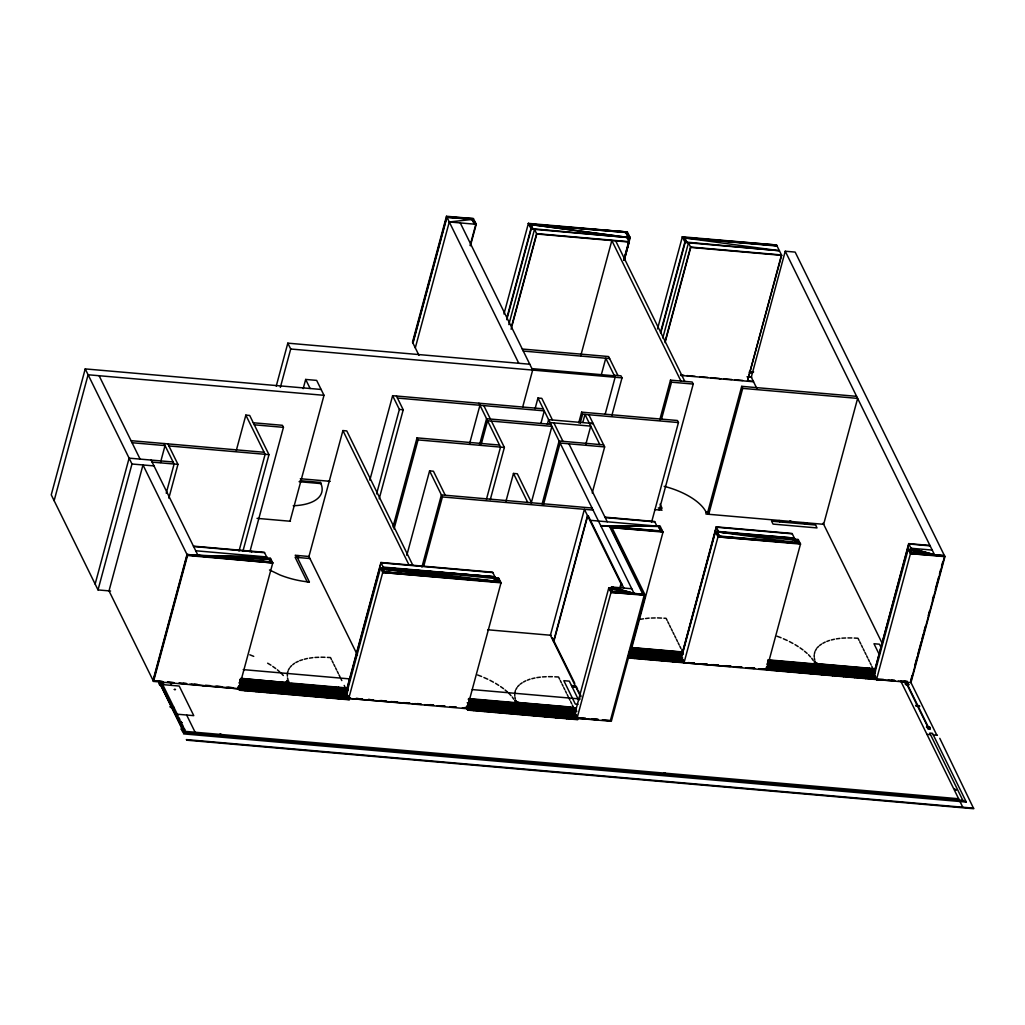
<?xml version="1.0" encoding="UTF-8"?>
<svg xmlns="http://www.w3.org/2000/svg" width="1025" height="1025" viewBox="0 0 1025 1025"><rect width="100%" height="100%" fill="white"/><g stroke="black" fill="none" stroke-linecap="round" stroke-linejoin="round"><path stroke-width="1.5" d="M814.183 654.873L814.234 656.923M514.973 692.464L515.408 690.53M814.439 653.719L814.862 651.785M514.717 693.618L514.781 695.668M321.12 389.462L85.229 368.91L51.25 494.832L98.016 589.913L110.585 591.015M54.133 500.687L88.099 374.766L324.002 395.317L290.024 521.225M95.133 584.071L129.112 458.149L173.097 461.98M98.016 589.913L131.982 464.005L85.229 368.91M160.489 462.493L165.038 445.593L132.046 442.723M166.229 493.204L174.109 464.03L164.038 443.556M168.843 498.15L177.953 464.363L167.882 443.889M153.032 680.395L187.011 554.487L270.318 561.751L272.752 562.943L238.774 688.851L153.545 681.42L109.009 590.874L142.987 464.966L187.511 555.512L153.545 681.42M151.111 460.071L198.017 555.447L264.988 557.318L266.423 558.638L269.716 558.92L271.356 562.251L187.229 554.922L153.25 680.843L162.757 681.728M236.314 450.423L245.846 415.112L249.69 415.445L268.973 454.652L242.874 551.386M276.225 386.156L287.82 343.157L529.771 364.234M280.35 387.399L290.703 349.012L287.82 343.157M239.017 551.053L265.116 454.318L245.846 415.112M249.882 551.732L283.438 427.348L282.426 425.298L253.29 422.761M303.182 388.654L305.668 379.442L316.661 380.39L324.002 395.317M357.443 655.103L308.948 556.485L342.914 430.564L346.77 430.91L412.832 565.249M369.82 480.148L392.613 395.688L543.276 408.821M470.424 245.808L476.228 224.308L473.422 218.607L446.477 216.262L412.498 342.171L418.969 355.329M412.793 342.76L446.759 216.839L473.422 218.607L472 219.465L449.283 221.964L415.304 347.872M412.998 343.196L446.977 217.287L472.602 219.094L475.959 223.77L470.155 245.27M376.585 493.896L399.378 409.449L392.613 395.688M379.186 498.842L403.222 409.782L396.457 396.022M348.052 695.937L346.54 693.925L380.506 568.017L382.94 569.208L386.233 569.49L385.413 567.812L497.996 578.805L501.02 582.828L498.598 581.636L386.233 569.49L380.506 568.017L382.722 572.514L348.756 698.435L467.054 708.736L501.02 582.828L498.803 578.318L495.511 578.023L492.653 572.206L380.941 562.482L346.975 688.39L348.18 690.85M347.155 688.774L381.133 562.853L492.833 572.591M392.998 526.927L417.034 437.867L499.521 445.055M394.01 528.977L418.046 439.917L417.034 437.867M406.797 555.332L429.59 470.885L433.434 471.218L445.247 495.242M421.928 567.068L441.403 494.908L592.066 508.028M423.761 566.056L442.403 496.946L429.59 470.885M503.954 313.996L528.4 223.399L627.377 232.022L630.183 237.723L624.392 259.222M469.591 443.646L479.943 405.259M506.914 317.622L530.95 228.562L532.872 228.729L530.835 224.59L528.4 223.399L531.206 229.1L506.76 319.697M508.823 324.592L534.512 229.382L536.78 234.007L511.091 329.217M479.521 444.824L486.567 418.713L550.899 424.324M511.731 325.758L536.6 233.636L628.978 241.682L624.007 260.107M481.353 443.799L487.58 420.762L551.911 426.374L531.193 503.147M486.439 499.303L500.52 447.105L478.944 403.209M490.283 499.636L504.377 447.438L491.423 421.108M522.712 406.938L532.654 370.089L460.276 222.925M506.017 501.071L513.474 473.435L517.317 473.768L531.578 502.762M535.063 408.757L537.958 398.007L541.815 398.353L552.449 419.981M540.969 423.146L544.288 410.871L397.469 398.072M547.363 424.248L548.606 419.648L593.142 423.517M580.765 355.713L611.835 240.555L680.933 381.044M542.123 503.954L559.099 441.006L603.648 444.876M543.545 504.467L560.111 443.043L604.648 446.926L592.219 492.999M578.715 422.902L581.623 412.153L677.448 420.506L678.447 422.556L651.528 522.366M623.712 260.209L629.504 238.722M580.137 423.415L582.623 414.202L581.623 412.153M624.187 260.478L629.158 242.054L626.89 237.441M582.905 422.082L584.967 414.407L599.792 444.542M601.227 375.15L605.775 358.25L615.128 377.264L605.186 414.126M585.762 444.542L590.733 426.118L550.041 422.569M611.643 416.252L622.008 377.866L620.996 375.816L614.129 375.227M587.492 515.639L553.526 641.548L554.23 641.612M553.705 641.932L587.684 516.023L588.388 516.087L587.684 516.023M657.512 328.935L682.368 236.801L776.578 245.013L781.665 255.34L747.507 380.877L753.375 381.39M660.472 332.561L684.905 241.977L686.84 242.143L684.803 237.992L682.368 236.801L685.174 242.515L660.728 333.112M662.791 338.007L688.48 242.797L690.748 247.422L665.058 342.619M665.289 340.71L690.568 247.038L781.473 254.956L747.917 379.34M608.786 587.902L611.81 591.912L642.867 594.192L612.425 591.54L611.002 592.399L643.905 594.705L611.81 591.912L610.17 588.581L612.079 588.183L611.489 586.979L634.065 593.437L611.22 589.093L608.786 587.902L611.002 592.399L577.024 718.32L577.844 717.82L574.807 713.81L608.786 587.902L634.065 593.437L537.958 398.007M659.716 420.058L670.491 380.134L692.208 382.03L693.22 384.067L659.242 509.989M661.548 419.033L671.49 382.184L670.491 380.134M619.741 588.363L620.983 583.75L584.391 509.322L550.412 635.231L580.765 696.962M620.458 588.414L621.701 583.814L620.983 583.75M610.221 721.203L644.187 595.294L610.592 526.978M611.976 527.657L645.289 595.384L611.323 721.305L577.024 718.32L597.396 719.742M756.911 388.603L751.287 377.149L785.252 251.228L795.157 252.086L944.935 556.665L910.969 682.573L629.043 658.012L663.008 532.103L660.202 526.402L590.477 520.328M741.703 386.335L707.724 512.244L708.736 514.294L742.702 388.385L741.703 386.335L856.618 396.342M766.508 669.991L800.487 544.083L798.27 539.573L794.964 539.291L792.107 533.461L716.219 526.85L681.215 657.102L683.163 659.985M682.432 653.143L716.411 527.234L792.287 533.846M730.133 666.506L684.021 662.803L718 536.895L715.194 531.193L794.375 538.087L792.722 538.458L793.542 540.137L800.487 544.083L797.45 540.06L794.157 539.778L792.722 538.458M929.957 545.467L908.675 543.622L874.889 669.914L908.868 543.993L930.149 545.851M893.582 680.779L876.49 679.575L874.274 675.065L908.24 549.157L934.531 554.781L785.252 251.228M883.614 679.549L876.49 679.575L910.456 553.654L908.24 549.157L910.674 550.348L934.531 554.781L910.956 548.247L932.238 550.092M910.879 680.011L912.122 675.411M915.017 664.661L917.093 656.987M917.913 653.912L921.232 641.624M922.064 638.562L923.307 633.95M924.127 630.875L925.37 626.275M928.278 615.525L929.521 610.913M932.417 600.163L933.66 595.563M935.312 589.413L938.631 577.139M939.464 574.064L940.707 569.452M941.539 566.389L942.782 561.777M944.23 557.613L910.674 681.997L936.863 735.233M287.461 672.951L288.038 671.067M288.397 669.927L289.473 668.197M515.921 689.453L516.946 687.698M815.375 650.708L816.4 648.953M290.216 667.185L291.6 665.558M520.175 684.188L522.148 682.817M819.628 645.442L821.614 644.072M517.599 686.647L519.201 685.11M817.053 647.903L818.668 646.365M292.714 664.7L294.572 663.265M187.011 554.487L271.356 562.251L269.114 559.291L265.808 558.997L264.988 557.318L266.641 556.947L198.017 555.447L269.114 559.291L270.536 558.433L272.752 562.943L187.511 555.512M350.166 697.577L348.756 698.435L408.783 703.368M198.017 555.447L265.808 558.997L267.23 558.138L270.536 558.433L266.423 558.638L265.808 557.395L267.23 558.138L264.373 552.321L193.43 546.146M501.02 582.828L382.722 572.514L384.144 571.655L498.598 581.636L497.394 579.176L494.088 578.882L493.256 577.203L494.921 576.832L383.222 567.094M718 536.895L719.422 536.037L798.052 542.891L796.848 540.431L717.385 531.898L719.422 536.037L716.565 531.821L718.807 536.408L799.09 543.404L797.45 540.06L793.542 540.137L794.964 539.291L793.542 538.535L794.157 539.778L798.27 539.573L796.848 540.431L799.09 543.404L718 536.895L800.487 544.083M523.442 682.035L525.748 680.818M944.935 556.665L910.456 553.654L911.878 552.808L944.435 555.64L911.276 553.167L908.24 549.157M822.896 643.29L825.215 642.073M295.853 662.496L298.288 661.343M299.748 660.651L302.58 659.728M826.803 641.458L829.456 640.433M527.35 680.203L530.002 679.178M304.361 659.229L307.41 658.46M640.177 619.343L643.521 618.793M531.847 678.717L534.935 677.986M831.301 639.972L834.401 639.241M600.752 525.697L660.202 526.402L600.752 525.697L660.587 530.912L663.008 532.103L659.37 526.85L661.625 531.424L610.887 527.567L663.008 532.103M309.447 658.165L312.843 657.653M536.869 677.602L540.354 677.166M645.609 618.536L649.107 618.113M841.909 638.165L845.651 637.986M836.323 638.857L839.821 638.421M542.456 676.91L546.184 676.731M380.941 562.482L383.811 568.298L381.902 568.696L384.144 571.655L382.94 569.208L385.195 568.977L384.58 567.735L386.233 569.49M910.674 550.348L912.929 550.118L912.314 548.875L913.967 550.63L910.674 550.348L911.878 552.808L909.623 549.836L911.545 549.438L908.675 543.622M611.22 589.093L613.475 588.863L612.86 587.62L614.513 589.375L611.22 589.093L612.425 591.54L610.17 588.581L613.475 588.863L611.758 587.53L634.065 593.437M329.678 481.455L328.461 481.173L329.486 481.071M314.995 657.448L318.749 657.294M321.004 657.192L324.963 657.294M651.387 618.049L655.193 617.934M847.931 637.922L851.826 637.947M548.477 676.667L552.373 676.692M265.808 558.997L269.716 558.92L272.752 562.943L187.229 554.922M327.385 657.409L330.486 657.55L331.459 659.523M657.486 617.883L661.522 618.088M663.944 618.203L666.096 618.318L667.134 620.433M854.261 638.062L858.002 638.255L859.091 640.446M554.794 676.808L558.548 677L559.624 679.191M449.283 221.964L476.228 224.308M602.098 720.075L609.926 720.626L602.751 719.998M910.456 553.654L944.653 556.075L911.276 553.167L909.623 549.836L912.929 550.118L911.212 548.785L913.147 548.952L934.531 554.781M898.246 681.113L906.01 681.663M580.944 718.051L585.608 718.397M594.923 719.089L598.023 719.307M891.507 680.139L894.671 680.369M904.14 681.087L907.304 681.317M794.375 538.087L715.463 531.732L681.484 657.64L682.586 657.743M733.323 666.762L741.267 667.403M746.046 667.775L753.99 668.415M765.124 669.312L758.756 668.8L765.124 669.312L764.086 668.8M776.578 245.013L683.765 237.493L686.007 242.067L682.368 236.801M382.722 572.514L499.636 582.136L497.996 578.805L494.088 578.882L498.598 581.636L383.542 572.027L380.506 568.017M689.594 662.701L694.348 663.098M702.266 663.739L707.032 664.136M713.362 664.648L718.115 665.046M726.046 665.686L730.799 666.083M738.717 666.724L741.895 666.98M751.402 667.762L754.567 668.018M411.947 703.637L421.429 704.418M424.581 704.675L432.486 705.328M437.227 705.712L445.119 706.366M449.86 706.75L456.189 707.276M685.174 242.515L779.384 250.715L684.803 237.992L776.873 245.603L683.765 237.493L686.84 242.143M493.256 577.203L494.703 578.523L498.803 578.318L497.394 579.176L499.636 582.136L383.542 572.027L381.902 568.696L385.195 568.977L383.478 567.645L494.921 576.832L385.413 567.812L498.598 581.636L382.94 569.208M357.443 698.602L362.171 698.999M368.475 699.524L373.202 699.908M381.082 700.575L385.81 700.972M393.69 701.625L396.842 701.882M406.31 702.676L409.462 702.945M417.342 703.598L420.493 703.855M429.949 704.649L433.101 704.918M446.759 216.839L472.602 219.094L474.857 223.668L472 219.465L446.977 217.287M684.803 237.992L777.091 246.038M531.206 229.1L630.183 237.723L530.835 224.59L627.377 232.022L529.797 224.078L532.052 228.652L528.4 223.399M536.78 234.007L629.158 242.054M690.748 247.422L781.665 255.34M522.289 349.025L608.619 356.546L617.972 375.56M523.301 351.062L609.632 358.583M750.492 371.614L753.644 371.883M749.198 372.062L752.363 372.331M749.416 372.498L752.568 372.78M746.994 376.764L751.722 377.187M680.51 375.035L684.008 375.342M686.891 375.598L695.117 376.316M699.652 376.7L707.814 377.418M710.812 377.674L718.922 378.392M723.573 378.789L731.632 379.493M734.746 379.762L742.741 380.454M680.702 375.419L753.554 381.761M531.937 368.628L614.411 375.803M290.703 349.012L622.008 377.866M671.49 382.184L693.22 384.067M742.702 388.385L857.63 398.392L823.652 524.313L705.982 514.05L706.071 512.103A49.085 22.127 15.1 0 0 664.162 486.324M582.623 414.202L678.447 422.556M589.324 423.261L593.18 423.594M399.378 409.449L403.222 409.782M254.29 424.811L283.438 427.348M418.046 439.917L504.377 447.438M131.046 440.673L264.117 452.268M168.894 445.939L268.973 454.652M152.11 462.121L177.953 464.363M706.071 512.103L707.724 512.244L708.736 514.294M658.229 507.939L662.086 508.272L660.062 504.172M131.982 464.005L153.981 465.914M300.312 478.726L329.947 481.302M654.591 509.579L661.996 510.219L659.882 508.08M300.056 480.661L320.428 482.429L320.992 483.608L299.069 481.686M442.403 496.946L593.078 510.078M604.981 517.164L654.629 521.494L656.91 526.107M605.173 517.548L654.821 521.866M660.587 530.912L658.55 526.773L660.472 526.94M794.644 538.625L715.463 531.732L718.807 536.408L798.052 542.891L717.385 531.898M609.773 526.901L661.625 531.424L658.55 526.773M257.032 518.355L290.447 521.264M193.623 546.517L264.553 552.706M308.935 556.485L295.2 555.281L296.725 556.255L309.383 582.008L307.192 581.816L295.097 557.241L309.947 558.535M195.711 550.771L266.641 556.947M631.759 588.747L611.489 586.979L613.68 587.697L614.513 589.375M264.988 557.318L266.91 557.485M383.478 567.645L495.19 577.37M611.002 592.399L645.289 595.384M487.733 629.773L551.181 635.295M816.079 663.008L816.951 663.085M630.567 647.428L682.637 651.964M814.081 661.791L815.157 663.508L872.903 668.531M630.708 647.723L679.485 651.964M818.603 664.085L869.738 668.543M682.855 652.4L679.831 652.131L680.908 654.334L631.105 649.991M768.007 659.818L816.207 664.021L817.284 666.212M682.253 652.771L683.073 652.835L681.599 649.837M768.302 660.267L814.222 664.264L815.08 666.019M860.859 668.326L862.922 668.505M631.144 648.594L679.921 652.848M767.699 660.625L813.607 664.636L814.042 665.507L768.135 661.509M819.039 664.956L870.174 669.415M631.426 649.184L682.676 653.643M816.848 665.327L872.941 670.222M630.721 649.197L679.421 653.45L684.021 662.803M816.887 665.417L871.878 670.209L872.262 671.003M630.849 649.478L679.562 653.719M817.027 665.699L872.019 670.491M767.584 661.881L875.568 671.285L874.709 669.53L875.312 669.158L872.288 668.902L873.364 671.093M631.246 650.286L679.947 654.527M768.763 662.265L874.056 671.426M630.003 650.811L680.28 655.193M767.546 662.791L872.736 671.952M629.158 652.131L680.997 656.653M766.674 664.11L873.454 673.412M629.875 653.591L681.715 658.114M767.392 665.571L874.171 674.873M629.017 654.924L682.432 659.575M766.508 666.903L874.889 676.346M628.171 656.243L683.15 661.035M765.637 668.223L875.619 677.807M688.018 662.598L694.386 663.149M700.575 663.688L707.109 664.264M711.593 664.648L718.243 665.225M724.188 665.75L730.979 666.34M735.207 666.711L741.511 667.249M747.007 667.736L754.554 668.39M877.298 679.088L883.652 679.639M888.252 680.036L894.787 680.6M900.783 681.125L906.433 681.625M628.889 657.717L683.88 662.496M766.354 669.684L876.337 679.267M905.126 682.483L907.33 682.676M907.176 685.046C901.846 683.701 912.16 684.598 907.727 685.097M919.451 705.712L915.594 705.379M571.463 685.546L574.218 685.776L574.935 687.25L572.193 687.006M576.87 689.043L577.587 689.108L576.191 686.25M927.612 726.597C923.179 727.084 933.493 727.981 928.163 726.635M927.433 727.84L929.637 728.032M243.22 669.62L349.41 678.87M472.294 689.582L580.24 698.986M926.959 734.374L930.533 734.682M933.288 734.925L937.414 735.284M578.074 704.316L575.32 704.085L563.814 680.677L569.311 681.151L578.792 700.434M286.692 681.728L287.577 681.804M516.613 701.753L517.497 701.83M517.894 702.215L516.69 702.33M240.837 678.307L289.293 682.945M514.627 700.536L515.703 702.253L573.436 707.276M240.978 678.601L285.924 682.509M519.15 702.83L570.284 707.276M468.553 698.563L516.741 702.753L517.83 704.957M344.772 688.198L290.882 683.508L291.741 685.264M468.848 699.012L514.768 703.009L515.626 704.764M239.863 679.344L286.347 683.393M519.572 703.701L570.72 708.16M468.246 699.37L514.153 703.368L514.588 704.252L468.681 700.254M240.145 679.921L289.114 684.188M517.394 704.072L573.475 708.954M239.696 680.728L347.834 690.145L346.975 688.39L347.577 688.018L288.473 682.868L289.55 685.072M469.706 700.767L576.114 710.03M241.029 681.113L346.322 690.286M469.309 700.998L574.602 710.171M239.632 681.279L344.823 690.44L349.423 699.806L239.453 690.222L238.133 687.544M469.501 701.305L573.103 710.325L577.703 719.691L467.72 710.107L466.413 707.429M239.76 681.561L344.964 690.722M469.629 701.587L573.231 710.607M238.889 682.881L345.681 692.183M467.169 702.766L573.962 712.067M239.607 684.341L346.399 693.643M467.887 704.226L574.679 713.528M238.735 685.674L347.116 695.117M467.016 705.559L575.397 715.002M237.864 686.993L347.834 696.577M466.132 706.878L576.114 716.462M167.434 682.073L173.891 682.637M179.618 683.137L186.588 683.739M191.278 684.149L198.043 684.738M210.407 685.815L202.86 685.725M215.135 686.225L221.592 686.788M226.256 687.198L232.649 687.762M362.286 699.05L355.918 698.499L362.017 699.024M368.641 699.601L373.42 700.024M379.775 700.575L386.143 701.126M390.909 701.548L397.61 702.125M403.632 702.65L410 703.201M414.766 703.624L421.134 704.175M426.964 704.688L433.857 705.29M438.623 705.7L444.991 706.251M449.757 706.673L456.381 707.25M579.368 717.961L585.698 718.512M591.592 719.025L598.216 719.601M238.582 688.454L348.564 698.038M368.244 699.575L371.357 699.844M466.862 708.339L576.832 717.923M239.299 689.915L349.282 699.498M467.579 709.8L577.549 719.383M159.183 683.316L161.386 683.508M162.001 683.842L163.795 683.995M159.644 685.315L160.733 685.418L171.252 706.802L170.15 706.699M163.206 685.623L161.835 685.507L172.354 706.891L173.725 707.019L170.227 706.853L170.522 707.429L174.186 707.839M177.274 714.207L193.776 715.642L179.208 686.045L162.706 684.61L178.235 716.168M181.105 728.967L184.756 729.428L184.064 728.019M182.091 729.89L184.282 730.082M182.155 731.107L958.618 798.744M182.809 732.427L962.834 800.371L966.306 802.075L932.494 733.323L929.752 733.08L962.834 800.371M183.526 733.887L966.306 802.075M186.332 739.589L973.609 808.174M186.614 740.178L973.75 808.738L939.784 738.308M530.95 228.562L630.183 237.723L530.835 224.59L626.57 232.508L629.927 237.185L628.005 237.018L625.967 232.867L628.825 237.082L626.57 232.508L529.797 224.078L532.872 228.729M183.27 683.188L186.46 683.483M194.417 684.213L197.594 684.508M205.551 685.238L210.33 685.674M216.698 686.263L221.477 686.699M227.845 687.288L232.611 687.724M684.905 241.977L779.384 250.715M167.511 682.176L173.84 682.765M178.593 683.214L186.512 683.957M189.676 684.252L238.774 688.851L237.39 688.172M661.625 531.424L609.555 526.466L643.072 594.641M171.521 685.366L170.868 682.932M910.956 548.247L913.147 548.952L913.967 550.63M777.04 636.23L781.063 637.742M477.586 674.975L481.609 676.487M249.793 654.77L253.739 656.372M783.369 638.767L787.2 640.458M483.915 677.512L487.746 679.203M163.142 685.392L159.272 684.585L162.86 685.456M627.646 657.332L629.043 658.012M574.807 713.81L576.204 714.489L577.844 717.82M464.62 707.545L467.054 708.736M795.003 644.584L798.18 646.608M789.404 641.548L792.902 643.444M489.95 680.28L493.448 682.189M495.549 683.329L498.714 685.353M269.498 569.951L279.928 574.948A49.033 22.114 15.1 0 0 309.383 582.008M593.552 719.191L594.731 719.858M267.653 663.201L270.984 665.174M800.025 647.838L802.985 649.927M500.572 686.583L503.531 688.672M272.765 666.429L275.687 668.518M804.522 651.221L807.098 653.386M505.069 689.966L507.644 692.131M277.352 669.799L279.812 671.977M281.286 673.284L283.31 675.501M811.697 658.255L813.248 660.472M509.028 693.451L511.039 695.668M808.482 654.706L810.493 656.923M512.244 697L513.781 699.217M874.274 675.065L875.786 677.077M286.974 680.382L288.256 682.432M919.733 706.302L915.966 706.11M908.816 684.623L905.229 683.752L905.511 684.341M929.816 727.34L930.111 727.929L926.523 727.058M907.971 683.995L907.253 682.535L905.062 682.342L905.78 683.803M929.56 727.878L930.277 729.339L928.073 729.147L927.356 727.686M907.445 684.508L928.445 727.225M906.894 684.457L927.894 727.173M954.826 788.878L955.364 789.98M823.101 523.186L882.256 643.457M901.065 681.715L959.272 800.064M959.989 801.524L962.795 807.226M880.821 646.967L879.463 644.212L873.966 643.726L879.386 654.744M806.611 522.827L807.328 524.288M803.856 522.583L804.574 524.044M859.732 641.765L860.808 643.956M861.461 645.276L862.538 647.467M863.191 648.787L864.267 650.977M864.908 652.297L865.997 654.488M866.637 655.808L867.714 657.999M868.367 659.318L869.443 661.509M870.097 662.829L871.173 665.02M871.814 666.34L873.108 668.966M873.915 671.144L875.248 673.848M872.403 671.285L876.49 679.575M869.597 668.249L870.456 670.004M866.381 669.735L866.766 670.517M866.907 670.811L870.981 679.088M860.885 669.248L861.269 670.043M861.41 670.324L865.484 678.614M855.388 668.774L855.772 669.568M855.913 669.85L859.988 678.14M781.87 520.662L782.587 522.135M779.115 520.431L779.833 521.892M849.879 668.287L850.276 669.082M850.417 669.376L854.491 677.653M844.382 667.813L844.779 668.608M844.92 668.889L848.995 677.179M838.886 667.339L839.27 668.121M839.424 668.415L843.485 676.692M833.389 666.852L833.773 667.647M833.914 667.928L837.989 676.218M827.892 666.378L828.277 667.173M828.418 667.454L832.492 675.744M615.692 240.888L684.79 381.377M822.383 665.904L822.78 666.686M822.921 666.98L826.996 675.257M818.462 663.79L819.321 665.545M817.476 663.7L816.156 663.585M817.194 663.688L815.874 662.611L816.425 663.611M817.425 666.493L821.499 674.783M811.928 666.019L815.99 674.296M806.432 665.545L810.493 673.822M800.922 665.058L804.997 673.348M795.426 664.584L799.5 672.861M789.929 664.098L794.003 672.387M784.433 663.623L788.507 671.913M716.219 526.85L718.499 531.475M778.936 663.149L783.01 671.426M773.427 662.663L777.501 670.952M767.93 662.188L772.004 670.465M588.824 414.741L604.648 446.926M472 219.465L474.037 223.604M667.788 621.752L668.864 623.943M669.504 625.263L670.581 627.454M671.234 628.773L672.31 630.964M672.964 632.284L674.04 634.475M674.693 635.795L675.77 637.986M676.41 639.305L677.499 641.496M678.14 642.816L679.216 645.007M679.87 646.327L680.946 648.518M682.035 652.323L683.111 654.527M679.344 651.669L680.203 653.425M673.925 652.963L674.309 653.758M674.45 654.04L678.524 662.329M568.913 443.812L607.248 521.789M668.428 652.489L668.812 653.271M668.953 653.566L673.028 661.842M553.884 422.902L562.956 441.339M662.932 652.002L663.316 652.797M663.457 653.092L667.531 661.368M446.477 216.262L518.778 363.273M657.422 651.528L657.819 652.323M657.96 652.605L662.035 660.894M588.209 515.703L623.789 588.055M651.926 651.054L652.323 651.836M652.464 652.131L656.538 660.408M646.429 650.567L646.813 651.362M646.954 651.644L651.029 659.933M640.933 650.093L641.317 650.888M641.458 651.17L645.532 659.459M635.436 649.607L635.82 650.401M635.961 650.696L640.036 658.973M630.465 650.209L634.539 658.498M483.8 405.593L490.411 419.058M513.474 473.435L527.734 502.429M552.373 637.819L555.934 645.084M556.498 646.224L574.782 683.393M578.267 690.491L580.97 695.988M576.832 711.478L575.243 708.275L575.858 707.903L572.834 707.647L573.91 709.838M560.278 680.51L561.354 682.701M562.007 684.021L563.084 686.212M563.724 687.532L564.813 689.723M565.454 691.042L566.53 693.233M567.184 694.553L568.26 696.744M568.913 698.063L569.99 700.254M570.63 701.574L571.719 703.765M572.36 705.085L573.654 707.711M574.461 709.889L575.794 712.593M570.143 706.994L571.002 708.749M567.594 709.851L572.206 719.217M562.097 709.377L566.71 718.73M556.601 708.89L561.2 718.256M551.104 708.416L555.704 717.769M545.607 707.929L550.207 717.295M540.111 707.455L544.711 716.821M534.614 706.981L539.214 716.334M529.105 706.494L533.717 715.86M523.608 706.02L528.208 715.373M518.996 702.535L519.867 704.29M518.009 702.445L516.421 701.356L516.972 702.356M518.112 705.533L522.712 714.899M512.615 705.059L517.215 714.425M507.119 704.585L511.718 713.938M501.609 704.098L506.222 713.464M496.113 703.624L500.725 712.99M490.616 703.137L495.216 712.503M485.12 702.663L489.719 712.029M479.623 702.189L484.223 711.542M342.914 430.564L408.988 564.916M474.127 701.702L478.726 711.068M468.617 701.228L473.23 710.594M305.668 379.442L310.127 388.501M297.942 555.524L298.954 557.574M332.113 660.843L333.189 663.034M333.83 664.354L334.919 666.545M335.559 667.864L336.636 670.055M337.289 671.375L338.365 673.566M339.019 674.886L340.095 677.077M340.736 678.396L341.825 680.587M344.195 685.418L345.169 687.391M346.181 690.004L347.513 692.708M344.554 687.762L345.63 689.953M339.326 689.966L343.926 699.332M333.83 689.479L338.429 698.845M269.114 559.291L270.318 561.751M328.333 689.005L332.933 698.371M322.824 688.531L327.436 697.884M251.202 551.45L251.638 552.334M317.327 688.044L321.927 697.41M311.831 687.57L316.43 696.936M306.334 687.096L310.934 696.449M300.838 686.609L305.437 695.975M295.328 686.135L299.941 695.488M288.089 682.419L286.769 682.304M289.832 685.648L294.444 695.014M287.807 682.394L286.5 681.33L287.038 682.33M285.783 682.214L286.641 683.97M284.335 685.174L288.935 694.54M278.838 684.7L283.438 694.053M273.342 684.213L277.942 693.579M267.832 683.739L272.445 693.105M262.336 683.252L266.948 692.618M256.839 682.778L261.439 692.144M251.343 682.304L255.942 691.657M99.105 375.727L140.105 459.11M245.846 681.817L250.446 691.183M240.35 681.343L244.949 690.709M186.653 715.027L195.109 732.234M162.667 683.444L163.129 684.392M178.875 717.487L179.964 719.678M180.605 720.998L181.681 723.189M182.335 724.508L183.411 726.712M184.474 729.403L184.769 729.992L181.182 729.121M162.027 684.828L161.309 683.368L159.106 683.175L159.823 684.636M184.218 729.941L184.936 731.402M160.758 683.316L159.657 683.214M172.789 707.775L183.308 729.159M161.489 685.341L183.103 729.288M160.938 685.289L182.552 729.236M171.688 707.673L182.207 729.07M182.014 729.749L182.732 731.209M815.259 661.561L815.99 663.572M515.806 700.306L516.523 702.317M814.785 660.267L814.35 658.152M515.332 699.012L514.883 696.897M287.474 677.897L288.051 679.549M288.499 680.843L289.076 682.509M287.308 674.13L287.397 676.18M320.415 482.429A54.927 24.767 15.1 0 1 293.201 505.748M180.874 722.253L182.014 722.702L180.874 722.253M954.864 789.673L955.992 790.134L954.864 789.673M175.442 689.505L174.353 689.479L175.442 689.505M791.21 521.482L789.993 521.187L791.21 521.482M720.562 378.891L719.345 378.597L720.562 378.891M221.285 734.515L220.067 734.22L221.285 734.515M863.537 668.556L862.32 668.274L863.537 668.556M197.043 685.212L195.826 684.918L197.043 685.212M339.659 687.749L338.455 687.467L339.659 687.749M665.392 773.196L664.187 772.914L665.392 773.196M163.449 683.97L162.347 683.867L163.449 683.97M495.511 578.023L494.703 578.523L494.088 577.28L495.511 578.023M465.657 708.057L462.506 707.801L465.657 708.057M815.58 525.005L771.582 521.174L773.029 524.095L817.015 527.926L815.58 525.005M344.157 688.569L291.92 684.021L292.356 684.892L344.592 689.441L344.157 688.569M162.783 681.676L153.25 680.843L162.68 681.663"/></g></svg>
